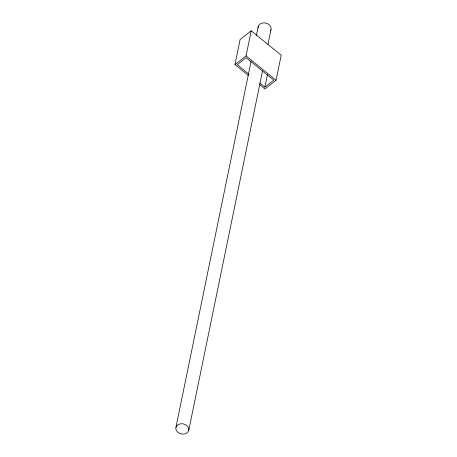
<?xml version="1.0" encoding="UTF-8"?>
<svg xmlns="http://www.w3.org/2000/svg" width="457" height="457" viewBox="0 0 457 457"><rect width="100%" height="100%" fill="white"/><g stroke="black" fill="none" stroke-linecap="round" stroke-linejoin="round"><path stroke-width="0.69" d="M248.602 75.656L234.967 64.568L240.108 39.513L251.196 30.819L281.204 55.206L276.057 80.261L264.969 88.961L259.513 84.522M234.967 64.568L246.055 55.874L251.196 30.819M175.956 427.289L251.07 61.347M256.377 35.509L258.239 26.432M188.707 430.568A6.587 5.164 11.6 0 0 180.389 423.81A6.587 5.164 11.6 0 0 177.893 432.408A6.587 5.164 11.6 0 0 188.707 430.568L262.529 70.915M267.979 44.375L270.99 29.711M259.907 83.077L264.877 87.116L267.448 74.588M264.877 87.116L273.749 80.152L246.146 57.719L237.274 64.677L248.865 74.097M246.055 55.874L276.057 80.261M258.085 27.768A6.587 5.164 11.6 0 1 266.054 23.107A6.587 5.164 11.6 0 1 270.401 30.939"/></g></svg>
